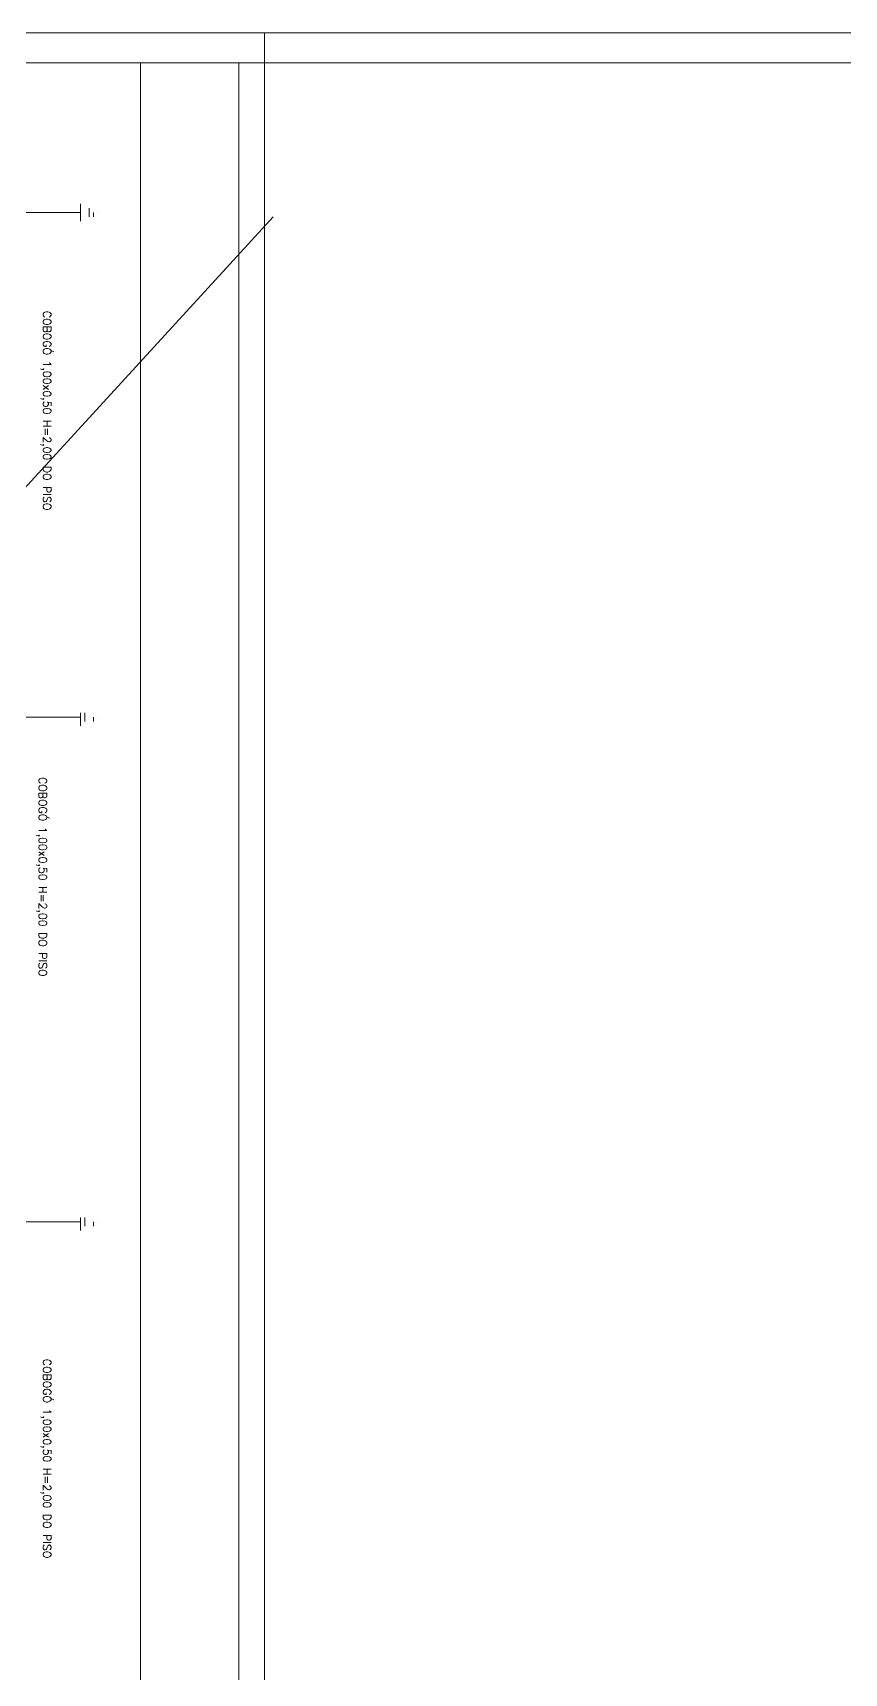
# Model space of a CAD drawing. Header units: inches. Extents: x 5 to 1823, y 18 to 726.
# Drawn here: x 490.35 to 494.61, y 289.36 to 297.97 of the extents above; entities that cross this region are included whole.
import ezdxf

# ---------------------------------------------------------------- set-up
doc = ezdxf.new("R2010")
doc.units = ezdxf.units.IN
doc.header["$MEASUREMENT"] = 0
for name, color, linetype in [('PDF2_0', 7, 'Continuous'), ('PDF2_01', 1, 'Continuous'), ('PDF2_06', 6, 'Continuous'), ('PDF2_Texto', 1, 'Continuous')]:
    doc.layers.add(name, color=color, linetype=linetype)
doc.layers.add('PDF2_02', color=7, linetype='Continuous', true_color=0xdcdcdc)
doc.styles.add('PDF RomanS', font='romans__.ttf')

msp = doc.modelspace()

# ---------------------------------------------------------------- linework, layer by layer
at = {"layer": 'PDF2_0', "lineweight": 5}
for points in [[(488.7801, 297.6104), (489.6557, 294.8712), (491.609, 297.0042)], [(490.5987, 297.0715), (490.5987, 296.9817)], [(490.6436, 297.0491), (490.6436, 297.0042)], [(490.666, 297.0266), (490.666, 297.0042)], [(490.6885, 297.0266), (490.6885, 297.0266)], [(490.5987, 294.3997), (490.5987, 294.3324)], [(490.6211, 294.3997), (490.6211, 294.3548)], [(490.666, 294.3773), (490.666, 294.3548)], [(490.6885, 294.3773), (490.6885, 294.3773)], [(490.5987, 291.7504), (490.5987, 291.6831)], [(490.6211, 291.7504), (490.6211, 291.7055)], [(490.666, 291.728), (490.666, 291.7055)], [(490.6885, 291.728), (490.6885, 291.728)]]:
    msp.add_lwpolyline(points, dxfattribs=at)
at = {"layer": 'PDF2_0', "lineweight": 0}
for points in [[(490.1721, 297.0266), (490.5987, 297.0266)], [(490.1721, 294.3773), (490.5987, 294.3773)], [(490.1721, 291.728), (490.5987, 291.728)]]:
    msp.add_lwpolyline(points, dxfattribs=at)
at = {"layer": 'PDF2_01', "lineweight": 5}
for points in [[(491.5641, 297.9696), (517.6084, 297.9696), (557.6628, 297.9696)], [(490.913, 297.8125), (490.913, 284.925)], [(491.5641, 297.8125), (517.6084, 297.8125), (557.82, 297.8125), (566.4864, 297.8125)]]:
    msp.add_lwpolyline(points, dxfattribs=at)
at = {"layer": 'PDF2_02', "color": 2, "lineweight": 5}
for points in [[(491.5641, 297.8125), (491.5641, 284.7678), (467.6752, 284.7678)], [(491.4294, 297.8125), (491.4294, 284.925), (467.6752, 284.925)]]:
    msp.add_lwpolyline(points, dxfattribs=at)
at = {"layer": 'PDF2_06', "lineweight": 5}
msp.add_lwpolyline([(484.5142, 297.9696), (491.5641, 297.9696), (491.5641, 297.8125), (484.5142, 297.8125)], close=True, dxfattribs=at)

# ---------------------------------------------------------------- texts
at = {"layer": 'PDF2_Texto', "color": 7, "char_height": 0.041997, "attachment_point": 7, "rotation": 270, "style": 'PDF RomanS'}
for insert in [(490.3884, 296.5102), (490.366, 294.063), (490.3884, 291.0095)]:
    msp.add_mtext('COBOGÓ 1,00x0,50 H=2,00 DO PISO', dxfattribs=dict(at, insert=insert))

doc.saveas('drawing.dxf')
